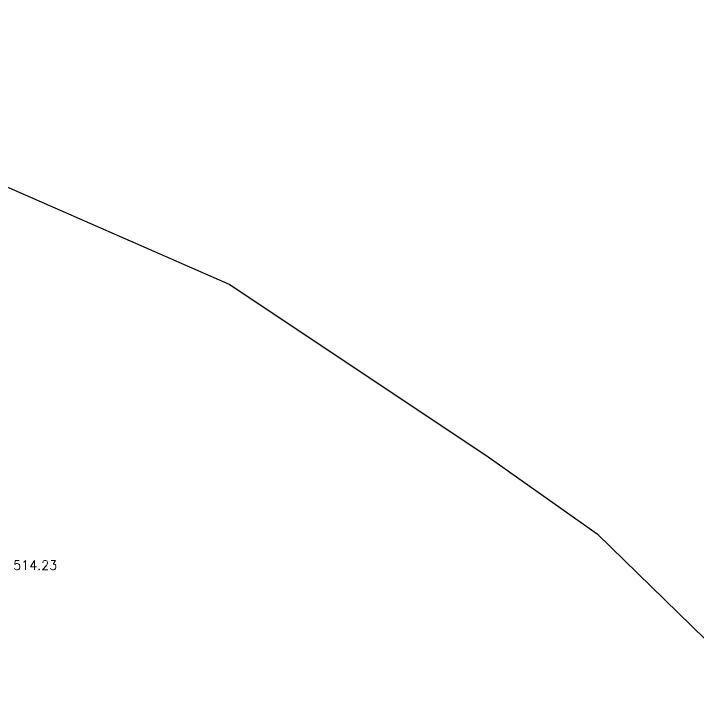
# Model space of a CAD drawing. Header units: metres. Extents: x 222509 to 223547, y 765290 to 766147.
# Drawn here: x 223132.63 to 223160.17, y 765790.87 to 765818.8 of the extents above; entities that cross this region are included whole.
import ezdxf

# ---------------------------------------------------------------- set-up
doc = ezdxf.new("R2010")
doc.units = ezdxf.units.M
for name, color, linetype in [('GADER', 6, 'Continuous'), ('K', 8, 'Continuous'), ('PNT', 8, 'Continuous'), ('PNTELEV', 5, 'Continuous')]:
    doc.layers.add(name, color=color, linetype=linetype)
for name, color, linetype, lineweight in [('M1510', 8, 'Continuous', 25), ('M2601', 8, 'Continuous', 25), ('M2605', 8, 'Continuous', 25)]:
    doc.layers.add(name, color=color, linetype=linetype, lineweight=lineweight)
doc.styles.add('PTXT', font='txt.shx')

# ---------------------------------------------------------------- blocks, each defined once
blk = doc.blocks.new('SRVPNO1')
at = {"layer": 'PNTELEV', "color": 8, "style": 'PTXT'}
blk.add_attdef('ELEV2', (1.5, -0.5), '', height=1, dxfattribs=at)
blk = doc.blocks.new('G$C9B10AD15')
at = {"layer": 'GADER'}
blk.add_lwpolyline([(223046.147, 765828.202, 0.05837), (223050.166, 765825.5), (223063.235, 765819.277), (223072.438, 765815.011), (223090.592, 765806.614), (223104.089, 765800.453), (223117.207, 765794.479), (223124.282, 765791.016, -0.092523), (223135.51, 765779.324, -0.092523)], format="xyb", dxfattribs=at)
at = {"layer": 'K'}
for points in [[(223046.034, 765828.07, 0.058402), (223050.089, 765825.343), (223063.161, 765819.119), (223072.365, 765814.853), (223090.519, 765806.456), (223104.017, 765800.294), (223117.133, 765794.321), (223124.192, 765790.866, -0.09244), (223135.364, 765779.228)], [(223046.262, 765828.336, 0.058337), (223050.244, 765825.657), (223063.31, 765819.436), (223072.512, 765815.171), (223090.665, 765806.774), (223104.162, 765800.612), (223117.282, 765794.638), (223124.372, 765791.168, -0.092606), (223135.657, 765779.42, -0.092606)]]:
    blk.add_lwpolyline(points, format="xyb", dxfattribs=at)
at = {"layer": 'PNT', "color": 252}
ref = blk.add_blockref('SRVPNO1', (223132.039, 765796.621, 514.229), dxfattribs=dict(at, xscale=0.375, yscale=0.375, zscale=0.375))
ref.add_attrib('ELEV2', '514.23', (223132.601, 765796.434, 514.229), dxfattribs={"layer": 'PNTELEV', "color": 8, "height": 0.375, "style": 'PTXT'})
blk = doc.blocks.new('G$CFB36F9AD')
at = {"layer": 'M2601'}
blk.add_lwpolyline([(223046.147, 765828.202, 0.05837), (223050.166, 765825.5), (223063.235, 765819.277), (223072.438, 765815.011), (223090.592, 765806.614), (223104.089, 765800.453), (223117.207, 765794.479), (223124.282, 765791.016, -0.092523), (223135.51, 765779.324, -0.092523)], format="xyb", dxfattribs=at)
at = {"layer": 'M2605'}
for points in [[(223046.034, 765828.07, 0.058402), (223050.089, 765825.343), (223063.161, 765819.119), (223072.365, 765814.853), (223090.519, 765806.456), (223104.017, 765800.294), (223117.133, 765794.321), (223124.192, 765790.866, -0.09244), (223135.364, 765779.228)], [(223046.262, 765828.336, 0.058337), (223050.244, 765825.657), (223063.31, 765819.436), (223072.512, 765815.171), (223090.665, 765806.774), (223104.162, 765800.612), (223117.282, 765794.638), (223124.372, 765791.168, -0.092606), (223135.657, 765779.42, -0.092606)]]:
    blk.add_lwpolyline(points, format="xyb", dxfattribs=at)
at = {"layer": 'PNT'}
ref = blk.add_blockref('SRVPNO1', (223132.039, 765796.621, 514.229), dxfattribs=dict(at, xscale=0.375, yscale=0.375, zscale=0.375))
ref.add_attrib('ELEV2', '514.23', (223132.601, 765796.434, 514.229), dxfattribs={"layer": 'PNTELEV', "color": 8, "height": 0.375, "style": 'PTXT'})
blk = doc.blocks.new('G$CEBE070F1')
at = {"layer": 'M1510'}
blk.add_polyline3d([(223085.27, 765845.69, 517.23), (223085.91, 765843.46, 517.17), (223093.32, 765838.46, 517.16), (223094.15, 765836.43, 517.14), (223094.78, 765834.91, 517.12), (223095.89, 765833.95, 517.12), (223103.13, 765833.34, 517.12), (223110.6, 765830.58, 516.97), (223118.63, 765825.11, 517.06), (223121.39, 765821.41, 517.14), (223122.72, 765817.3, 517.14), (223125.5, 765814.24, 517.33), (223131.44, 765812.23, 517.7), (223141.32, 765807.91, 518.8), (223146.89, 765804.2, 519.33), (223151.62, 765801.04, 519.89), (223156.1, 765797.88, 519.68), (223160.45, 765793.64, 519.89)], dxfattribs=at)

msp = doc.modelspace()

# ---------------------------------------------------------------- block references
for name in ['G$CEBE070F1', 'G$C9B10AD15', 'G$CFB36F9AD']:
    msp.add_blockref(name, (0, 0))

doc.saveas('drawing.dxf')
